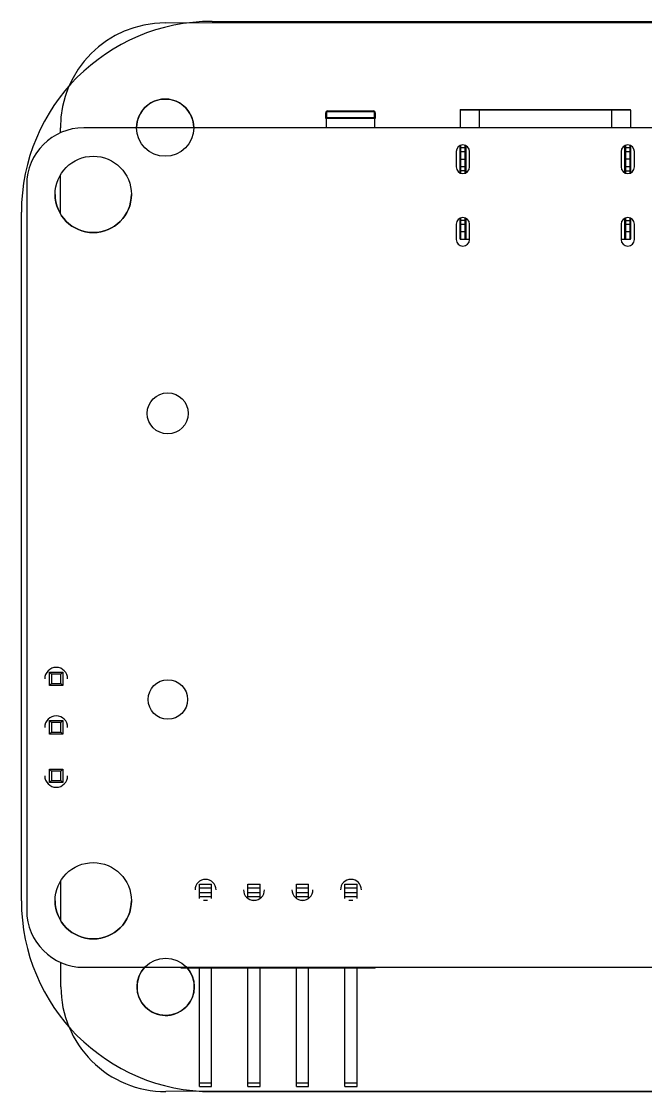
# Model space of a CAD drawing. Header units: millimetres. Extents: x -44.2 to 14.2, y 6.2 to 62.3.
# Drawn here: x -44.2 to -11.5, y 6.2 to 62.3 of the extents above; entities that cross this region are included whole.
import ezdxf

# ---------------------------------------------------------------- set-up
doc = ezdxf.new("R2010")
doc.units = ezdxf.units.MM

msp = doc.modelspace()

# ---------------------------------------------------------------- linework, layer by layer
at = {"color": 7, "linetype": 'Continuous'}
for p, q in [((-34.174, 62.257), (4.153, 62.257)), ((-44.174, 16.202), (-44.174, 52.257)), ((-34.174, 6.202), (4.153, 6.202))]:
    msp.add_line(p, q, dxfattribs=at)
at = {"color": 7, "linetype": 'Continuous', "lineweight": 25}
for p, q in [((-36.645, 62.177), (8.355, 62.204)), ((-28.23, 57.172), (-28.23, 57.472)), ((-28.23, 57.472), (-28.18, 57.472)), ((-28.18, 57.472), (-28.18, 57.222)), ((-28.18, 57.222), (-25.68, 57.222)), ((-28.13, 57.572), (-25.73, 57.572)), ((-28.13, 57.572), (-28.13, 57.522)), ((-25.73, 57.522), (-28.13, 57.522)), ((-25.73, 57.572), (-25.73, 57.522)), ((-25.68, 57.472), (-25.63, 57.472)), ((-25.68, 57.222), (-25.68, 57.472)), ((-25.63, 57.472), (-25.63, 57.172)), ((-12.252, 57.607), (-21.192, 57.607)), ((-21.192, 57.607), (-21.192, 56.686)), ((-21.162, 57.637), (-12.282, 57.637)), ((-20.192, 57.637), (-20.192, 56.686)), ((-13.252, 57.637), (-13.252, 56.686)), ((-12.252, 57.607), (-12.252, 56.686)), ((-42.129, 56.425), (-42.129, 56.686)), ((8.091, 56.686), (-40.909, 56.686)), ((-25.63, 57.172), (-28.23, 57.172)), ((-28.18, 56.686), (-28.18, 57.172)), ((-25.68, 57.172), (-25.68, 56.686)), ((-21.192, 54.321), (-21.192, 55.753)), ((-20.892, 55.637), (-21.192, 55.637)), ((-21.162, 55.766), (-21.162, 54.308)), ((-20.922, 54.308), (-20.922, 55.766)), ((-20.892, 55.753), (-20.892, 54.321)), ((-12.552, 54.321), (-12.552, 55.753)), ((-12.252, 55.637), (-12.552, 55.637)), ((-12.522, 55.766), (-12.522, 54.308)), ((-12.282, 54.308), (-12.282, 55.766)), ((-12.252, 55.753), (-12.252, 54.321)), ((-21.392, 55.437), (-21.392, 54.637)), ((-21.192, 55.037), (-20.892, 55.037)), ((-21.162, 55.437), (-20.922, 55.437)), ((-20.692, 54.637), (-20.692, 55.437)), ((-12.752, 55.437), (-12.752, 54.637)), ((-12.252, 55.037), (-12.552, 55.037)), ((-12.522, 55.437), (-12.282, 55.437)), ((-12.052, 54.637), (-12.052, 55.437)), ((-20.892, 54.437), (-21.192, 54.437)), ((-20.922, 54.637), (-21.162, 54.637)), ((-12.552, 54.437), (-12.252, 54.437)), ((-12.282, 54.637), (-12.522, 54.637)), ((-42.126, 52.174), (-42.128, 54.221)), ((-43.896, 53.698), (-43.896, 15.698)), ((-21.392, 51.637), (-21.392, 50.837)), ((-21.192, 50.867), (-21.192, 51.953)), ((-20.892, 51.837), (-21.192, 51.837)), ((-21.162, 51.966), (-21.162, 50.837)), ((-21.162, 51.637), (-20.922, 51.637)), ((-20.922, 50.837), (-20.922, 51.966)), ((-20.892, 51.953), (-20.892, 50.837)), ((-20.692, 50.837), (-20.692, 51.637)), ((-12.752, 51.637), (-12.752, 50.837)), ((-12.552, 50.837), (-12.552, 51.953)), ((-12.552, 51.837), (-12.252, 51.837)), ((-12.522, 51.966), (-12.522, 50.837)), ((-12.522, 51.637), (-12.282, 51.637)), ((-12.282, 50.837), (-12.282, 51.966)), ((-12.252, 51.953), (-12.252, 50.867)), ((-12.052, 50.837), (-12.052, 51.637)), ((-20.892, 51.237), (-21.192, 51.237)), ((-12.252, 51.237), (-12.552, 51.237)), ((-20.692, 50.837), (-21.162, 50.837)), ((-12.282, 50.837), (-12.752, 50.837)), ((-42.7, 27.471), (-42.7, 28.171)), ((-42.6, 28.071), (-42.7, 28.171)), ((-42.7, 28.171), (-42, 28.171)), ((-42.6, 28.071), (-42.6, 27.571)), ((-42.1, 28.071), (-42.6, 28.071)), ((-42.1, 28.071), (-42, 28.171)), ((-42.1, 27.571), (-42.1, 28.071)), ((-42, 28.171), (-42, 27.471)), ((-42.7, 27.471), (-42.6, 27.571)), ((-42, 27.471), (-42.7, 27.471)), ((-42.6, 27.571), (-42.1, 27.571)), ((-42, 27.471), (-42.1, 27.571)), ((-42.7, 24.931), (-42.7, 25.631)), ((-42.6, 25.531), (-42.7, 25.631)), ((-42.7, 25.631), (-42, 25.631)), ((-42.6, 25.531), (-42.6, 25.031)), ((-42.1, 25.531), (-42.6, 25.531)), ((-42.1, 25.531), (-42, 25.631)), ((-42.1, 25.031), (-42.1, 25.531)), ((-42, 25.631), (-42, 24.931)), ((-42.7, 24.931), (-42.6, 25.031)), ((-42, 24.931), (-42.7, 24.931)), ((-42.6, 25.031), (-42.1, 25.031)), ((-42, 24.931), (-42.1, 25.031)), ((-42.6, 22.991), (-42.7, 23.091)), ((-42.7, 23.091), (-42, 23.091)), ((-42.7, 22.391), (-42.7, 23.091)), ((-42.1, 22.991), (-42.6, 22.991)), ((-42.6, 22.991), (-42.6, 22.491)), ((-42.1, 22.991), (-42, 23.091)), ((-42.1, 22.491), (-42.1, 22.991)), ((-42, 23.091), (-42, 22.391)), ((-42.7, 22.391), (-42.6, 22.491)), ((-42.6, 22.491), (-42.1, 22.491)), ((-42, 22.391), (-42.1, 22.491)), ((-42, 22.391), (-42.7, 22.391)), ((-42.104, 15.137), (-42.106, 17.257)), ((-34.847, 16.322), (-34.847, 17.069)), ((-34.847, 17.069), (-34.207, 17.069)), ((-34.847, 16.869), (-34.207, 16.869)), ((-34.207, 16.322), (-34.207, 17.069)), ((-32.307, 16.322), (-32.307, 17.069)), ((-32.307, 17.069), (-31.667, 17.069)), ((-32.307, 16.869), (-31.667, 16.869)), ((-31.667, 16.322), (-31.667, 17.069)), ((-29.767, 17.069), (-29.127, 17.069)), ((-29.767, 16.322), (-29.767, 17.069)), ((-29.767, 16.869), (-29.127, 16.869)), ((-29.127, 16.322), (-29.127, 17.069)), ((-27.227, 17.069), (-26.587, 17.069)), ((-27.227, 16.322), (-27.227, 17.069)), ((-27.227, 16.869), (-26.587, 16.869)), ((-26.587, 16.322), (-26.587, 17.069)), ((-34.847, 16.629), (-34.207, 16.629)), ((-34.847, 16.429), (-34.207, 16.429)), ((-32.307, 16.629), (-31.667, 16.629)), ((-32.307, 16.429), (-31.667, 16.429)), ((-29.767, 16.629), (-29.127, 16.629)), ((-29.767, 16.429), (-29.127, 16.429)), ((-27.227, 16.629), (-26.587, 16.629)), ((-27.227, 16.429), (-26.587, 16.429)), ((-34.632, 16.229), (-34.423, 16.229)), ((-32.092, 16.229), (-31.883, 16.229)), ((-29.552, 16.229), (-29.343, 16.229)), ((-27.012, 16.229), (-26.803, 16.229)), ((-42.102, 11.686), (-42.103, 12.96)), ((-40.909, 12.711), (8.091, 12.711)), ((-35.797, 12.669), (-35.797, 12.711)), ((-25.637, 12.669), (-35.797, 12.669)), ((-35.297, 12.669), (-35.297, 12.711)), ((-34.847, 6.469), (-34.847, 12.669)), ((-34.207, 6.469), (-34.207, 12.669)), ((-33.757, 12.669), (-33.757, 12.711)), ((-33.257, 12.669), (-33.257, 12.711)), ((-32.757, 12.669), (-32.757, 12.711)), ((-32.307, 6.469), (-32.307, 12.669)), ((-31.667, 6.469), (-31.667, 12.669)), ((-31.217, 12.669), (-31.217, 12.711)), ((-30.717, 12.669), (-30.717, 12.711)), ((-30.217, 12.669), (-30.217, 12.711)), ((-29.767, 6.469), (-29.767, 12.669)), ((-29.127, 6.469), (-29.127, 12.669)), ((-28.677, 12.669), (-28.677, 12.711)), ((-28.177, 12.669), (-28.177, 12.711)), ((-27.677, 12.669), (-27.677, 12.711)), ((-27.227, 6.469), (-27.227, 12.669)), ((-26.587, 6.469), (-26.587, 12.669)), ((-26.137, 12.669), (-26.137, 12.711)), ((-25.637, 12.669), (-25.637, 12.711)), ((8.388, 6.229), (-36.612, 6.202)), ((-34.847, 6.669), (-34.207, 6.669)), ((-34.847, 6.469), (-34.207, 6.469)), ((-32.307, 6.669), (-31.667, 6.669)), ((-32.307, 6.469), (-31.667, 6.469)), ((-29.767, 6.669), (-29.127, 6.669)), ((-29.767, 6.469), (-29.127, 6.469)), ((-27.227, 6.669), (-26.587, 6.669)), ((-27.227, 6.469), (-26.587, 6.469))]:
    msp.add_line(p, q, dxfattribs=at)
at = {"color": 7, "linetype": 'Continuous'}
for centre, radius in [((-36.642, 56.69), 1.5), ((-40.409, 53.198), 2), ((-36.508, 41.724), 1.074), ((-36.508, 41.724), 1.074), ((-36.499, 26.74), 1.035), ((-36.499, 26.74), 1.035), ((-40.409, 16.198), 2), ((-36.615, 11.69), 1.5)]:
    msp.add_circle(centre, radius, dxfattribs=at)
for centre, start, end in [((-34.174, 52.257), 90, 180), ((-34.174, 16.202), 180, 270)]:
    msp.add_arc(centre, 10, start, end, dxfattribs=at)
at = {"color": 7, "linetype": 'Continuous', "lineweight": 25}
for centre, radius, start, end in [((-36.642, 56.69), 5.487, 90.0341, 180.0341), ((-36.642, 56.69), 1.5, 359.8438, 180.0341), ((-28.13, 57.472), 0.1, 90, 180), ((-28.13, 57.472), 0.05, 90, 180), ((-25.73, 57.472), 0.1, 360, 90), ((-25.73, 57.472), 0.05, 0, 90), ((-21.162, 57.607), 0.03, 90, 180), ((-12.282, 57.607), 0.03, 360, 90), ((-40.909, 53.698), 2.987, 90, 180), ((-21.042, 55.437), 0.35, 360, 180), ((-12.402, 55.437), 0.35, 0, 180), ((-21.162, 55.407), 0.03, 90, 180), ((-20.922, 55.407), 0.03, 0, 90), ((-12.522, 55.407), 0.03, 90, 180), ((-12.282, 55.407), 0.03, 0, 90), ((-21.042, 54.637), 0.35, 180, 360), ((-21.162, 54.667), 0.03, 180, 270), ((-20.922, 54.667), 0.03, 270, 360), ((-12.402, 54.637), 0.35, 180, 0), ((-12.522, 54.667), 0.03, 180, 270), ((-12.282, 54.667), 0.03, 270, 0), ((-40.409, 53.198), 2, 180, 0), ((-21.042, 51.637), 0.35, 360, 180), ((-21.162, 51.607), 0.03, 90, 180), ((-20.922, 51.607), 0.03, 360, 90), ((-12.402, 51.637), 0.35, 0, 180), ((-12.522, 51.607), 0.03, 90, 180), ((-12.282, 51.607), 0.03, 360, 90), ((-21.042, 50.837), 0.35, 180, 360), ((-21.162, 50.867), 0.03, 180, 270), ((-20.922, 50.867), 0.03, 270, 360), ((-12.402, 50.837), 0.35, 180, 0), ((-12.522, 50.867), 0.03, 180, 270), ((-12.282, 50.867), 0.03, 270, 360), ((-42.35, 27.821), 0.6, 0, 180), ((-42.35, 25.281), 0.6, 0, 180), ((-42.35, 22.741), 0.6, 180, 0), ((-34.527, 16.769), 0.55, 0, 180), ((-26.907, 16.769), 0.55, 0, 180), ((-31.987, 16.769), 0.55, 180, 0), ((-29.447, 16.769), 0.55, 180, 0), ((-40.909, 15.698), 2.987, 180, 270), ((-40.409, 16.198), 2, 180, 0), ((-36.615, 11.69), 1.5, 137.0931, 40.7793), ((-36.615, 11.69), 5.487, 180.0341, 270.0341)]:
    msp.add_arc(centre, radius, start, end, dxfattribs=at)
for points in [[(-28.18, 57.222), (-28.187, 57.215), (-28.201, 57.201), (-28.217, 57.185), (-28.225, 57.176), (-28.229, 57.172), (-28.23, 57.172), (-28.23, 57.172)], [(-25.68, 57.222), (-25.673, 57.215), (-25.659, 57.201), (-25.644, 57.185), (-25.635, 57.176), (-25.631, 57.172), (-25.63, 57.172), (-25.63, 57.172)]]:
    msp.add_open_spline(points, degree=3, knots=[0, 0, 0, 0, 0.31012, 0.616121, 0.758896, 0.886022, 1, 1, 1, 1], dxfattribs=at)

doc.saveas('drawing.dxf')
